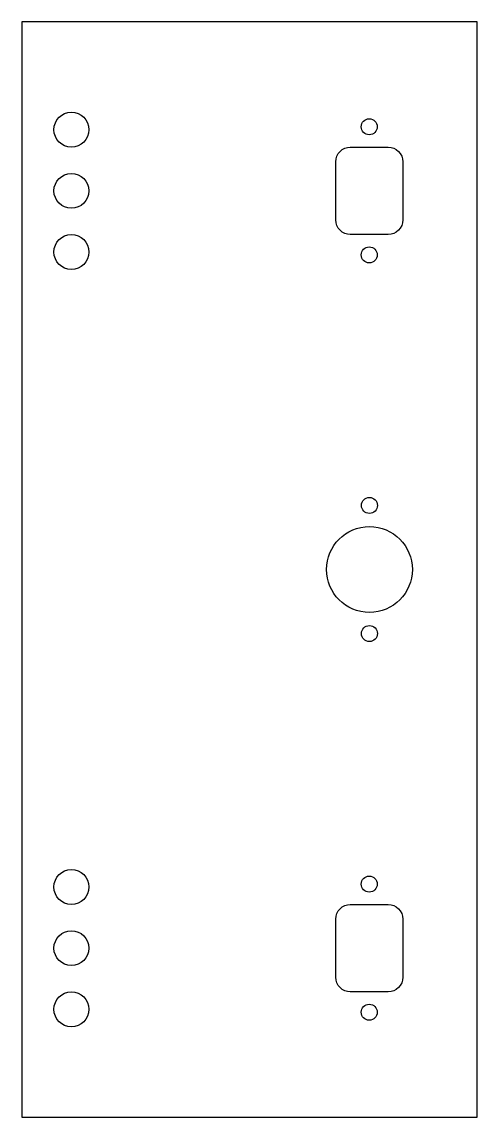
# Model space of a CAD drawing. Header units: millimetres. Extents: x -211 to -54, y -188 to 188.
import ezdxf

# ---------------------------------------------------------------- set-up
doc = ezdxf.new("R2010")
doc.units = ezdxf.units.MM
doc.layers.get('0').update_dxf_attribs({"linetype": 'CONTINUOUS'})

msp = doc.modelspace()

# ---------------------------------------------------------------- linework, layer by layer
msp.add_lwpolyline([(-54.4, 188), (-210.6, 188), (-210.6, -188), (-54.4, -188)], close=True)
for points in [[(-97.9, 145), (-84.9, 145, -0.414214), (-79.9, 140), (-79.9, 120, -0.414214), (-84.9, 115), (-97.9, 115, -0.414214), (-102.9, 120), (-102.9, 140, -0.414214)], [(-102.9, -140), (-102.9, -120, -0.414214), (-97.9, -115), (-84.9, -115, -0.414214), (-79.9, -120), (-79.9, -140, -0.414214), (-84.9, -145), (-97.9, -145, -0.414214)]]:
    msp.add_lwpolyline(points, format="xyb", close=True)
for centre, radius in [((-193.6, 151), 6), ((-91.4, 152), 2.75), ((-193.6, 130), 6), ((-193.6, 109), 6), ((-91.4, 108), 2.75), ((-91.35, 22.01), 2.75), ((-91.35, 0.01), 14.73), ((-91.35, -21.99), 2.75), ((-193.6, -109), 6), ((-91.4, -108), 2.75), ((-193.6, -130), 6), ((-193.6, -151), 6), ((-91.4, -152), 2.75)]:
    msp.add_circle(centre, radius)

doc.saveas('drawing.dxf')
